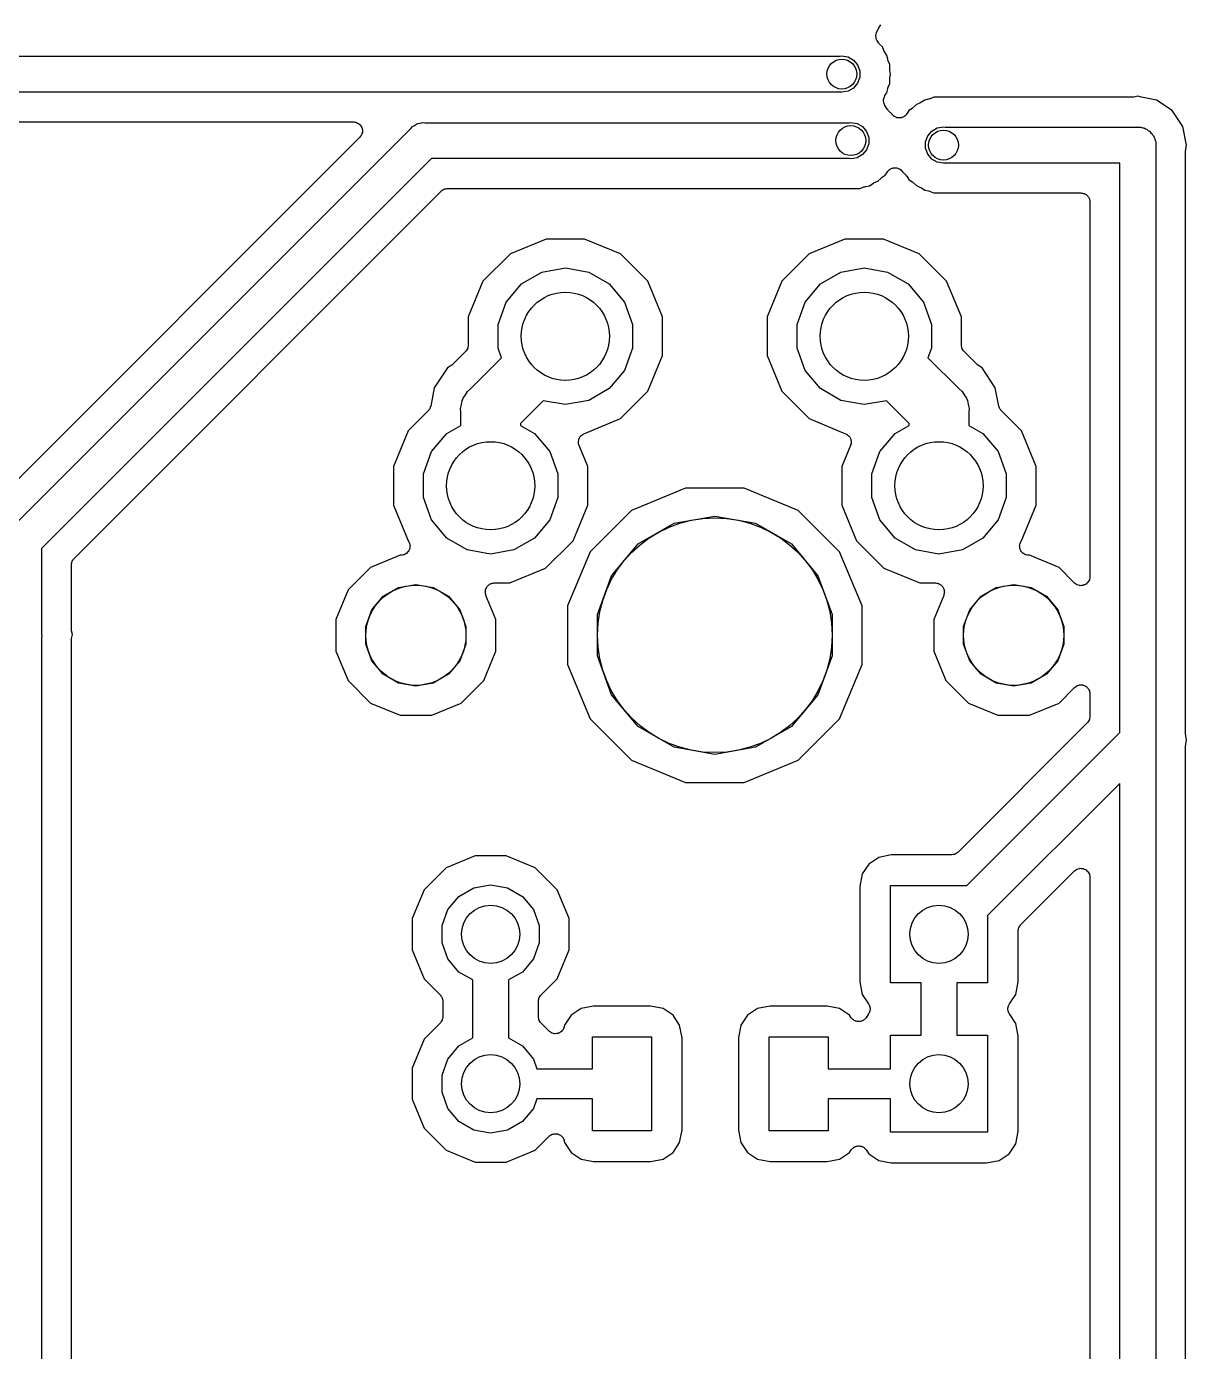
# Model space of a CAD drawing. Extents: x 24 to 196, y -189 to -31.
# Drawn here: x 136.89 to 156.61, y -76 to -53.48 of the extents above; entities that cross this region are included whole.
import ezdxf

# ---------------------------------------------------------------- set-up
doc = ezdxf.new("R2010")
doc.units = 0
doc.header["$MEASUREMENT"] = 0
doc.layers.add('BLACK', color=7, linetype='CONTINUOUS')

msp = doc.modelspace()

# ---------------------------------------------------------------- linework, layer by layer
at = {"layer": 'BLACK', "linetype": 'CONTINUOUS'}
for p, q in [((151.339, -53.5908), (151.362, -53.5357)), ((151.362, -53.5357), (151.37, -53.523)), ((151.37, -53.523), (151.376, -53.5093)), ((151.376, -53.5093), (151.413, -53.4539)), ((151.328, -53.6325), (151.334, -53.6118)), ((151.329, -53.6375), (151.328, -53.6325)), ((151.328, -53.6424), (151.329, -53.6375)), ((151.33, -53.6638), (151.328, -53.6424)), ((151.332, -53.6853), (151.33, -53.6638)), ((151.334, -53.6899), (151.332, -53.6853)), ((151.334, -53.6118), (151.339, -53.5908)), ((151.335, -53.6949), (151.334, -53.6899)), ((151.345, -53.714), (151.335, -53.6949)), ((151.353, -53.7338), (151.345, -53.714)), ((151.372, -53.7619), (151.353, -53.7338)), ((151.382, -53.7727), (151.372, -53.7619)), ((151.391, -53.785), (151.382, -53.7727)), ((151.438, -53.8321), (151.391, -53.785)), ((126.378, -53.9877), (150.722, -53.9877)), ((150.722, -53.9877), (150.749, -53.983)), ((150.749, -53.983), (150.776, -53.9877)), ((150.776, -53.9877), (150.855, -54.0017)), ((150.855, -54.0017), (150.948, -54.0554)), ((151.464, -53.8936), (151.438, -53.8321)), ((151.472, -53.9063), (151.464, -53.8936)), ((151.478, -53.92), (151.472, -53.9063)), ((151.515, -53.9754), (151.478, -53.92)), ((151.528, -54.0407), (151.515, -53.9754)), ((150.948, -54.0554), (151.017, -54.1377)), ((151.017, -54.1377), (151.054, -54.2388)), ((151.054, -54.2388), (151.054, -54.3462)), ((151.533, -54.0547), (151.528, -54.0407)), ((151.536, -54.0693), (151.533, -54.0547)), ((151.562, -54.1308), (151.536, -54.0693)), ((151.562, -54.1974), (151.562, -54.1308)), ((151.564, -54.2122), (151.562, -54.1974)), ((151.565, -54.2272), (151.564, -54.2122)), ((151.578, -54.2925), (151.565, -54.2272)), ((151.017, -54.4473), (150.948, -54.5296)), ((151.054, -54.3462), (151.017, -54.4473)), ((151.536, -54.5157), (151.562, -54.4542)), ((151.562, -54.3876), (151.564, -54.3728)), ((151.562, -54.4542), (151.562, -54.3876)), ((151.564, -54.3728), (151.565, -54.3578)), ((151.565, -54.3578), (151.578, -54.2925)), ((150.722, -54.5973), (126.491, -54.5973)), ((150.749, -54.602), (150.722, -54.5973)), ((150.785, -54.5956), (150.749, -54.602)), ((150.855, -54.5833), (150.785, -54.5956)), ((150.948, -54.5296), (150.855, -54.5833)), ((151.46, -54.7074), (151.467, -54.6922)), ((151.46, -54.7174), (151.46, -54.7074)), ((151.467, -54.6922), (151.472, -54.6762)), ((151.472, -54.6762), (151.478, -54.6681)), ((151.478, -54.6681), (151.482, -54.6589)), ((151.482, -54.6589), (151.515, -54.6096)), ((151.515, -54.6096), (151.528, -54.5443)), ((151.528, -54.5443), (151.533, -54.5303)), ((151.533, -54.5303), (151.536, -54.5157)), ((152.315, -54.6862), (152.253, -54.7117)), ((155.683, -54.6862), (152.315, -54.6862)), ((155.698, -54.6836), (155.683, -54.6862)), ((155.713, -54.6833), (155.698, -54.6836)), ((155.778, -54.6703), (155.713, -54.6833)), ((155.844, -54.6833), (155.778, -54.6703)), ((156.095, -54.7334), (155.844, -54.6833)), ((155.844, -54.6833), (155.844, -54.6833)), ((151.457, -54.727), (151.46, -54.7174)), ((151.458, -54.7436), (151.457, -54.727)), ((151.457, -54.7602), (151.458, -54.7436)), ((151.46, -54.7698), (151.457, -54.7602)), ((151.46, -54.7798), (151.46, -54.7698)), ((151.467, -54.7951), (151.46, -54.7798)), ((151.472, -54.811), (151.467, -54.7951)), ((151.478, -54.8191), (151.472, -54.811)), ((151.482, -54.8283), (151.478, -54.8191)), ((151.524, -54.8922), (151.482, -54.8283)), ((151.535, -54.903), (151.524, -54.8922)), ((151.543, -54.9153), (151.535, -54.903)), ((151.597, -54.9686), (151.543, -54.9153)), ((151.89, -54.913), (151.853, -54.9684)), ((151.946, -54.876), (151.89, -54.913)), ((151.956, -54.8656), (151.946, -54.876)), ((151.969, -54.857), (151.956, -54.8656)), ((152.016, -54.8099), (151.969, -54.857)), ((152.077, -54.7844), (152.016, -54.8099)), ((152.09, -54.7764), (152.077, -54.7844)), ((152.104, -54.7704), (152.09, -54.7764)), ((152.159, -54.7334), (152.104, -54.7704)), ((152.224, -54.7204), (152.159, -54.7334)), ((152.238, -54.7149), (152.224, -54.7204)), ((152.253, -54.7117), (152.238, -54.7149)), ((156.364, -54.913), (156.095, -54.7334)), ((156.544, -55.1819), (156.364, -54.913)), ((126.765, -55.1053), (142.45, -55.1053)), ((142.45, -55.1053), (142.469, -55.1088)), ((142.469, -55.1088), (142.489, -55.1105)), ((142.489, -55.1105), (142.495, -55.1133)), ((142.495, -55.1133), (142.502, -55.1145)), ((142.502, -55.1145), (142.519, -55.1244)), ((142.519, -55.1244), (142.537, -55.1329)), ((142.537, -55.1329), (142.542, -55.1376)), ((142.542, -55.1376), (142.548, -55.141)), ((142.548, -55.141), (142.561, -55.1562)), ((142.561, -55.1562), (142.575, -55.1703)), ((143.486, -55.1655), (143.519, -55.1423)), ((143.519, -55.1423), (143.532, -55.1388)), ((143.532, -55.1388), (143.544, -55.132)), ((143.544, -55.132), (143.584, -55.1249)), ((143.584, -55.1249), (143.623, -55.1145)), ((143.623, -55.1145), (143.663, -55.118)), ((143.663, -55.118), (150.875, -55.118)), ((150.875, -55.118), (150.901, -55.1133)), ((150.901, -55.1133), (150.928, -55.118)), ((150.928, -55.118), (151.007, -55.132)), ((151.007, -55.132), (151.1, -55.1857)), ((151.599, -54.9737), (151.597, -54.9686)), ((151.606, -54.9808), (151.599, -54.9737)), ((151.612, -54.9893), (151.606, -54.9808)), ((151.625, -54.9994), (151.612, -54.9893)), ((151.636, -55.0111), (151.625, -54.9994)), ((151.646, -55.0154), (151.636, -55.0111)), ((151.654, -55.0215), (151.646, -55.0154)), ((151.669, -55.0265), (151.654, -55.0215)), ((151.684, -55.0335), (151.669, -55.0265)), ((151.694, -55.0344), (151.684, -55.0335)), ((151.704, -55.0374), (151.694, -55.0344)), ((151.721, -55.0367), (151.704, -55.0374)), ((151.737, -55.0381), (151.721, -55.0367)), ((151.747, -55.0355), (151.737, -55.0381)), ((151.757, -55.0351), (151.747, -55.0355)), ((151.769, -55.03), (151.757, -55.0351)), ((151.772, -55.0287), (151.769, -55.03)), ((151.769, -55.03), (151.769, -55.03)), ((151.769, -55.03), (151.769, -55.03)), ((151.788, -55.0244), (151.772, -55.0287)), ((151.797, -55.0187), (151.788, -55.0244)), ((151.806, -55.0148), (151.797, -55.0187)), ((151.813, -55.0086), (151.806, -55.0148)), ((151.817, -55.0066), (151.813, -55.0086)), ((151.822, -55.0005), (151.817, -55.0066)), ((151.832, -54.9941), (151.822, -55.0005)), ((151.834, -54.9915), (151.832, -54.9941)), ((151.84, -54.9839), (151.834, -54.9915)), ((151.845, -54.9791), (151.84, -54.9839)), ((151.847, -54.9749), (151.845, -54.9791)), ((151.853, -54.9684), (151.847, -54.9749)), ((142.558, -55.3655), (136.335, -61.588)), ((136.636, -62.0051), (143.425, -55.2167)), ((142.569, -55.3492), (142.558, -55.3655)), ((142.582, -55.3339), (142.569, -55.3492)), ((142.575, -55.1703), (142.577, -55.1764)), ((142.577, -55.1764), (142.582, -55.1815)), ((142.582, -55.1815), (142.589, -55.2002)), ((142.584, -55.3276), (142.582, -55.3339)), ((142.588, -55.3221), (142.584, -55.3276)), ((142.593, -55.3029), (142.588, -55.3221)), ((142.589, -55.2002), (142.597, -55.2183)), ((142.6, -55.2842), (142.593, -55.3029)), ((142.597, -55.2183), (142.598, -55.2249)), ((142.598, -55.2249), (142.6, -55.2312)), ((142.6, -55.2312), (142.6, -55.2512)), ((142.6, -55.2512), (142.602, -55.271)), ((142.602, -55.271), (142.6, -55.2775)), ((142.6, -55.2775), (142.6, -55.2842)), ((143.425, -55.2167), (143.451, -55.1857)), ((143.451, -55.1857), (143.486, -55.1655)), ((151.1, -55.1857), (151.169, -55.268)), ((151.169, -55.268), (151.206, -55.3691)), ((151.206, -55.3691), (151.206, -55.4765)), ((152.171, -55.4453), (152.208, -55.3442)), ((152.208, -55.3442), (152.277, -55.2619)), ((152.277, -55.2619), (152.37, -55.2082)), ((152.37, -55.2082), (152.45, -55.1942)), ((152.45, -55.1942), (152.476, -55.1895)), ((152.476, -55.1895), (152.503, -55.1942)), ((152.503, -55.1942), (155.832, -55.1942)), ((155.832, -55.1942), (155.857, -55.2035)), ((155.857, -55.2035), (155.884, -55.2082)), ((155.884, -55.2082), (155.908, -55.2217)), ((155.908, -55.2217), (155.933, -55.231)), ((155.933, -55.231), (155.954, -55.2484)), ((155.954, -55.2484), (155.977, -55.2619)), ((155.977, -55.2619), (155.995, -55.2827)), ((155.995, -55.2827), (156.015, -55.3001)), ((156.015, -55.3001), (156.029, -55.3235)), ((156.029, -55.3235), (156.046, -55.3442)), ((156.046, -55.3442), (156.055, -55.3697)), ((156.055, -55.3697), (156.069, -55.3931)), ((156.607, -55.499), (156.544, -55.1819)), ((151.169, -55.5776), (151.1, -55.6599)), ((151.206, -55.4765), (151.169, -55.5776)), ((152.171, -55.5527), (152.171, -55.4453)), ((152.208, -55.6538), (152.171, -55.5527)), ((156.069, -55.3931), (156.074, -55.4198)), ((156.074, -55.4198), (156.083, -55.4453)), ((156.083, -55.4453), (156.083, -65.5949)), ((156.591, -55.5941), (156.594, -55.5793)), ((156.591, -65.5131), (156.591, -55.5941)), ((156.594, -55.5643), (156.607, -55.499)), ((156.594, -55.5793), (156.594, -55.5643)), ((143.776, -55.7276), (137.147, -62.3563)), ((150.875, -55.7276), (143.776, -55.7276)), ((150.901, -55.7323), (150.875, -55.7276)), ((150.947, -55.7242), (150.901, -55.7323)), ((151.007, -55.7136), (150.947, -55.7242)), ((151.1, -55.6599), (151.007, -55.7136)), ((152.277, -55.7361), (152.208, -55.6538)), ((152.37, -55.7898), (152.277, -55.7361)), ((152.41, -55.7968), (152.37, -55.7898)), ((152.476, -55.8085), (152.41, -55.7968)), ((152.503, -55.8038), (152.476, -55.8085)), ((155.473, -55.8038), (152.503, -55.8038)), ((155.473, -65.4819), (155.473, -55.8038)), ((151.409, -56.0648), (151.421, -56.0562)), ((151.421, -56.0562), (151.432, -56.0458)), ((151.432, -56.0458), (151.487, -56.0088)), ((151.487, -56.0088), (151.524, -55.9534)), ((151.524, -55.9534), (151.531, -55.9469)), ((151.531, -55.9469), (151.533, -55.9427)), ((151.533, -55.9427), (151.538, -55.9379)), ((151.538, -55.9379), (151.543, -55.9303)), ((151.543, -55.9303), (151.546, -55.9277)), ((151.546, -55.9277), (151.555, -55.9213)), ((151.555, -55.9213), (151.561, -55.9152)), ((151.561, -55.9152), (151.565, -55.9132)), ((151.565, -55.9132), (151.572, -55.907)), ((151.572, -55.907), (151.581, -55.9031)), ((151.581, -55.9031), (151.589, -55.8974)), ((151.589, -55.8974), (151.605, -55.8931)), ((151.605, -55.8931), (151.608, -55.8918)), ((151.608, -55.8918), (151.608, -55.8918)), ((151.608, -55.8918), (151.609, -55.8918)), ((151.609, -55.8918), (151.621, -55.8867)), ((151.621, -55.8867), (151.631, -55.8863)), ((151.631, -55.8863), (151.64, -55.8837)), ((151.64, -55.8837), (151.657, -55.8851)), ((151.657, -55.8851), (151.674, -55.8844)), ((151.674, -55.8844), (151.683, -55.8874)), ((151.683, -55.8874), (151.693, -55.8883)), ((151.693, -55.8883), (151.708, -55.8953)), ((151.708, -55.8953), (151.724, -55.9003)), ((151.724, -55.9003), (151.732, -55.9064)), ((151.732, -55.9064), (151.741, -55.9107)), ((151.741, -55.9107), (151.753, -55.9224)), ((151.753, -55.9224), (151.766, -55.9325)), ((151.766, -55.9325), (151.771, -55.941)), ((151.771, -55.941), (151.779, -55.9481)), ((151.779, -55.9481), (151.781, -55.9532)), ((151.781, -55.9532), (151.834, -56.0065)), ((151.834, -56.0065), (151.843, -56.0188)), ((151.843, -56.0188), (151.853, -56.0296)), ((151.853, -56.0296), (151.89, -56.085)), ((137.7, -62.522), (143.942, -56.2802)), ((143.942, -56.2802), (143.947, -56.2764)), ((143.947, -56.2764), (143.952, -56.2713)), ((143.952, -56.2713), (143.969, -56.2613)), ((143.969, -56.2613), (143.985, -56.2499)), ((143.985, -56.2499), (143.992, -56.2481)), ((143.992, -56.2481), (143.997, -56.2448)), ((143.997, -56.2448), (144.017, -56.2413)), ((144.017, -56.2413), (144.036, -56.2362)), ((144.036, -56.2362), (144.043, -56.2368)), ((144.043, -56.2368), (144.049, -56.2356)), ((144.049, -56.2356), (151.063, -56.2356)), ((151.063, -56.2356), (151.125, -56.2101)), ((151.125, -56.2101), (151.139, -56.2069)), ((151.139, -56.2069), (151.153, -56.2014)), ((151.153, -56.2014), (151.219, -56.1884)), ((151.219, -56.1884), (151.274, -56.1514)), ((151.274, -56.1514), (151.288, -56.1454)), ((151.288, -56.1454), (151.3, -56.1374)), ((151.3, -56.1374), (151.362, -56.1119)), ((151.362, -56.1119), (151.409, -56.0648)), ((151.89, -56.085), (151.946, -56.122)), ((151.946, -56.122), (151.956, -56.1324)), ((151.956, -56.1324), (151.969, -56.141)), ((151.969, -56.141), (152.016, -56.1881)), ((152.016, -56.1881), (152.077, -56.2136)), ((152.077, -56.2136), (152.09, -56.2216)), ((152.09, -56.2216), (152.104, -56.2276)), ((152.104, -56.2276), (152.159, -56.2646)), ((152.159, -56.2646), (152.224, -56.2776)), ((152.224, -56.2776), (152.238, -56.2831)), ((152.238, -56.2831), (152.253, -56.2863)), ((152.253, -56.2863), (152.315, -56.3118)), ((152.315, -56.3118), (154.813, -56.3118)), ((154.813, -56.3118), (154.826, -56.3141)), ((154.826, -56.3141), (154.839, -56.3141)), ((154.839, -56.3141), (154.852, -56.3187)), ((154.852, -56.3187), (154.865, -56.321)), ((154.865, -56.321), (154.877, -56.3277)), ((154.877, -56.3277), (154.889, -56.3322)), ((154.889, -56.3322), (154.899, -56.3408)), ((154.899, -56.3408), (154.911, -56.3475)), ((154.911, -56.3475), (154.92, -56.3577)), ((154.92, -56.3577), (154.93, -56.3662)), ((154.93, -56.3662), (154.936, -56.3778)), ((154.936, -56.3778), (154.945, -56.388)), ((154.945, -56.388), (154.95, -56.4005)), ((154.95, -56.4005), (154.956, -56.4121)), ((154.956, -56.4121), (154.959, -56.4252)), ((154.959, -56.4252), (154.963, -56.4377)), ((154.963, -56.4377), (154.963, -56.4511)), ((154.963, -56.4511), (154.965, -56.4642)), ((154.965, -56.4642), (154.965, -62.8334)), ((145.722, -57.0967), (145.115, -57.348)), ((146.378, -57.0967), (145.722, -57.0967)), ((146.985, -57.348), (146.378, -57.0967)), ((150.802, -57.0967), (150.195, -57.348)), ((151.458, -57.0967), (150.802, -57.0967)), ((152.065, -57.348), (151.458, -57.0967)), ((145.115, -57.348), (144.65, -57.8124)), ((147.45, -57.8124), (146.985, -57.348)), ((150.195, -57.348), (149.73, -57.8124)), ((152.53, -57.8124), (152.065, -57.348)), ((145.653, -57.657), (146.05, -57.587)), ((146.05, -57.587), (146.447, -57.657)), ((150.733, -57.657), (151.13, -57.587)), ((151.13, -57.587), (151.527, -57.657)), ((144.65, -57.8124), (144.399, -58.4193)), ((145.045, -58.1673), (145.304, -57.8586)), ((145.304, -57.8586), (145.653, -57.657)), ((146.447, -57.657), (146.796, -57.8586)), ((146.796, -57.8586), (147.055, -58.1673)), ((147.701, -58.4193), (147.45, -57.8124)), ((149.73, -57.8124), (149.479, -58.4193)), ((150.125, -58.1673), (150.384, -57.8586)), ((150.384, -57.8586), (150.733, -57.657)), ((151.527, -57.657), (151.876, -57.8586)), ((151.876, -57.8586), (152.135, -58.1673)), ((152.781, -58.4193), (152.53, -57.8124)), ((144.907, -58.5461), (145.045, -58.1673)), ((147.055, -58.1673), (147.193, -58.5461)), ((149.987, -58.5461), (150.125, -58.1673)), ((152.135, -58.1673), (152.273, -58.5461)), ((144.399, -58.4193), (144.399, -58.8987)), ((147.701, -59.0761), (147.701, -58.4193)), ((149.479, -58.4193), (149.479, -59.0761)), ((152.781, -58.8987), (152.781, -58.4193)), ((144.907, -58.9492), (144.907, -58.5461)), ((147.193, -58.5461), (147.193, -58.9492)), ((149.987, -58.9492), (149.987, -58.5461)), ((152.273, -58.5461), (152.273, -58.9492)), ((144.373, -58.9794), (144.363, -58.9967)), ((144.385, -58.9631), (144.373, -58.9794)), ((144.386, -58.9566), (144.385, -58.9631)), ((144.39, -58.9508), (144.386, -58.9566)), ((144.393, -58.9312), (144.39, -58.9508)), ((144.398, -58.912), (144.393, -58.9312)), ((144.399, -58.8987), (144.398, -58.9053)), ((144.398, -58.9053), (144.398, -58.912)), ((144.967, -59.1127), (144.907, -58.9492)), ((147.193, -58.9492), (147.055, -59.328)), ((150.125, -59.328), (149.987, -58.9492)), ((152.273, -58.9492), (152.213, -59.1127)), ((152.782, -58.9053), (152.781, -58.8987)), ((152.782, -58.912), (152.782, -58.9053)), ((152.787, -58.9312), (152.782, -58.912)), ((152.79, -58.9508), (152.787, -58.9312)), ((152.794, -58.9566), (152.79, -58.9508)), ((152.795, -58.9631), (152.794, -58.9566)), ((152.807, -58.9794), (152.795, -58.9631)), ((152.817, -58.9967), (152.807, -58.9794)), ((144.354, -59.0065), (144.143, -59.2179)), ((144.358, -59.001), (144.354, -59.0065)), ((144.363, -58.9967), (144.358, -59.001)), ((144.436, -59.6428), (144.967, -59.1127)), ((147.45, -59.6829), (147.701, -59.0761)), ((149.479, -59.0761), (149.73, -59.6829)), ((152.213, -59.1127), (152.744, -59.6428)), ((152.822, -59.001), (152.817, -58.9967)), ((152.826, -59.0065), (152.822, -59.001)), ((153.037, -59.2179), (152.826, -59.0065)), ((144.048, -59.2852), (143.823, -59.6212)), ((144.12, -59.2368), (144.048, -59.2852)), ((144.131, -59.2265), (144.12, -59.2368)), ((144.143, -59.2179), (144.131, -59.2265)), ((147.055, -59.328), (146.796, -59.6368)), ((150.384, -59.6368), (150.125, -59.328)), ((153.049, -59.2265), (153.037, -59.2179)), ((153.06, -59.2368), (153.049, -59.2265)), ((153.132, -59.2852), (153.06, -59.2368)), ((153.357, -59.6212), (153.132, -59.2852)), ((143.823, -59.6212), (143.761, -59.9323)), ((144.385, -59.6861), (144.436, -59.6428)), ((146.796, -59.6368), (146.447, -59.8383)), ((150.733, -59.8383), (150.384, -59.6368)), ((152.744, -59.6428), (152.795, -59.6861)), ((153.419, -59.9323), (153.357, -59.6212)), ((144.284, -59.9076), (144.295, -59.8412)), ((144.295, -59.8412), (144.307, -59.8216)), ((144.307, -59.8216), (144.312, -59.7997)), ((144.312, -59.7997), (144.351, -59.7445)), ((144.351, -59.7445), (144.385, -59.6861)), ((145.674, -59.842), (145.288, -60.2281)), ((146.05, -59.9083), (145.674, -59.842)), ((146.447, -59.8383), (146.05, -59.9083)), ((146.985, -60.1473), (147.45, -59.6829)), ((149.73, -59.6829), (150.195, -60.1473)), ((151.13, -59.9083), (150.733, -59.8383)), ((151.506, -59.842), (151.13, -59.9083)), ((151.892, -60.2281), (151.506, -59.842)), ((152.795, -59.6861), (152.829, -59.7445)), ((152.829, -59.7445), (152.868, -59.7997)), ((152.868, -59.7997), (152.873, -59.8216)), ((152.873, -59.8216), (152.885, -59.8412)), ((152.885, -59.8412), (152.896, -59.9076)), ((143.719, -60.0142), (143.38, -60.3524)), ((143.728, -60.0009), (143.719, -60.0142)), ((143.729, -59.9991), (143.728, -60.0005)), ((143.728, -60.0005), (143.728, -60.0009)), ((143.741, -59.9855), (143.729, -59.9991)), ((143.744, -59.9777), (143.741, -59.9855)), ((143.749, -59.9708), (143.744, -59.9777)), ((143.752, -59.9597), (143.749, -59.9708)), ((143.755, -59.9547), (143.752, -59.9597)), ((143.756, -59.9466), (143.755, -59.9547)), ((143.76, -59.9362), (143.756, -59.9466)), ((143.761, -59.9323), (143.76, -59.9362)), ((144.266, -59.9727), (144.284, -59.9076)), ((144.272, -60.0398), (144.266, -59.9727)), ((144.272, -60.2611), (144.272, -60.0398)), ((152.896, -59.9076), (152.914, -59.9727)), ((152.914, -59.9727), (152.908, -60.0398)), ((152.908, -60.0398), (152.908, -60.2611)), ((153.42, -59.9362), (153.419, -59.9323)), ((153.424, -59.9466), (153.42, -59.9362)), ((153.425, -59.9547), (153.424, -59.9466)), ((153.428, -59.9597), (153.425, -59.9547)), ((153.431, -59.9708), (153.428, -59.9597)), ((153.436, -59.9777), (153.431, -59.9708)), ((153.439, -59.9855), (153.436, -59.9777)), ((153.451, -59.9991), (153.439, -59.9855)), ((153.452, -60.0005), (153.451, -59.9991)), ((153.452, -60.0009), (153.452, -60.0005)), ((153.461, -60.0142), (153.452, -60.0009)), ((153.8, -60.3524), (153.461, -60.0142)), ((144.034, -60.3986), (144.272, -60.2611)), ((145.288, -60.2281), (145.288, -60.2611)), ((145.288, -60.2611), (145.526, -60.3986)), ((146.366, -60.4038), (146.985, -60.1473)), ((150.195, -60.1473), (150.814, -60.4038)), ((151.654, -60.3986), (151.892, -60.2611)), ((151.892, -60.2611), (151.892, -60.2281)), ((152.908, -60.2611), (153.146, -60.3986)), ((143.38, -60.3524), (143.129, -60.9593)), ((143.775, -60.7073), (144.034, -60.3986)), ((145.526, -60.3986), (145.785, -60.7073)), ((146.272, -60.5513), (146.274, -60.5381)), ((146.275, -60.5643), (146.272, -60.5513)), ((146.273, -60.5247), (146.277, -60.512)), ((146.274, -60.5381), (146.273, -60.5247)), ((146.277, -60.512), (146.279, -60.4988)), ((146.279, -60.4988), (146.285, -60.487)), ((146.285, -60.487), (146.289, -60.4743)), ((146.289, -60.4743), (146.297, -60.4637)), ((146.297, -60.4637), (146.303, -60.4519)), ((146.303, -60.4519), (146.313, -60.4429)), ((146.313, -60.4429), (146.321, -60.4323)), ((146.321, -60.4323), (146.333, -60.4251)), ((146.333, -60.4251), (146.342, -60.4161)), ((146.342, -60.4161), (146.355, -60.411)), ((146.355, -60.411), (146.366, -60.4038)), ((150.814, -60.4038), (150.825, -60.411)), ((150.825, -60.411), (150.838, -60.4161)), ((150.838, -60.4161), (150.847, -60.4251)), ((150.847, -60.4251), (150.859, -60.4323)), ((150.859, -60.4323), (150.867, -60.4429)), ((150.867, -60.4429), (150.877, -60.4519)), ((150.877, -60.4519), (150.883, -60.4637)), ((150.883, -60.4637), (150.891, -60.4743)), ((150.891, -60.4743), (150.895, -60.487)), ((150.895, -60.487), (150.901, -60.4988)), ((150.901, -60.4988), (150.903, -60.512)), ((150.903, -60.512), (150.907, -60.5247)), ((150.908, -60.5513), (150.905, -60.5643)), ((150.907, -60.5247), (150.906, -60.5381)), ((150.906, -60.5381), (150.908, -60.5513)), ((151.395, -60.7073), (151.654, -60.3986)), ((153.146, -60.3986), (153.405, -60.7073)), ((154.051, -60.9593), (153.8, -60.3524)), ((143.637, -61.0861), (143.775, -60.7073)), ((145.785, -60.7073), (145.923, -61.0861)), ((146.275, -60.5776), (146.275, -60.5643)), ((146.281, -60.5899), (146.275, -60.5776)), ((146.283, -60.603), (146.281, -60.5899)), ((146.431, -60.9593), (146.283, -60.603)), ((150.897, -60.603), (150.749, -60.9593)), ((150.899, -60.5899), (150.897, -60.603)), ((150.905, -60.5776), (150.899, -60.5899)), ((150.905, -60.5643), (150.905, -60.5776)), ((151.257, -61.0861), (151.395, -60.7073)), ((153.405, -60.7073), (153.543, -61.0861)), ((143.129, -60.9593), (143.129, -61.6161)), ((146.431, -61.6161), (146.431, -60.9593)), ((150.749, -60.9593), (150.749, -61.6161)), ((154.051, -61.6161), (154.051, -60.9593)), ((143.637, -61.4892), (143.637, -61.0861)), ((145.923, -61.0861), (145.923, -61.4892)), ((151.257, -61.4892), (151.257, -61.0861)), ((153.543, -61.0861), (153.543, -61.4892)), ((148.092, -61.3258), (147.173, -61.7067)), ((149.088, -61.3258), (148.092, -61.3258)), ((150.007, -61.7067), (149.088, -61.3258)), ((143.129, -61.6161), (143.385, -62.2336)), ((143.775, -61.868), (143.637, -61.4892)), ((145.923, -61.4892), (145.785, -61.868)), ((146.18, -62.2229), (146.431, -61.6161)), ((150.749, -61.6161), (151, -62.2229)), ((151.395, -61.868), (151.257, -61.4892)), ((153.543, -61.4892), (153.405, -61.868)), ((153.795, -62.2336), (154.051, -61.6161)), ((144.034, -62.1768), (143.775, -61.868)), ((145.785, -61.868), (145.526, -62.1768)), ((147.173, -61.7067), (146.469, -62.4104)), ((147.898, -61.9251), (148.59, -61.803)), ((148.59, -61.803), (149.282, -61.9251)), ((150.711, -62.4104), (150.007, -61.7067)), ((151.654, -62.1768), (151.395, -61.868)), ((153.405, -61.868), (153.146, -62.1768)), ((147.289, -62.2767), (147.898, -61.9251)), ((149.282, -61.9251), (149.891, -62.2767)), ((137.147, -62.3563), (137.147, -63.8042)), ((143.385, -62.2336), (143.39, -62.2402)), ((143.39, -62.2402), (143.393, -62.2465)), ((143.393, -62.2465), (143.396, -62.252)), ((143.396, -62.252), (143.402, -62.2712)), ((143.406, -62.3558), (143.397, -62.3738)), ((143.402, -62.2712), (143.408, -62.2899)), ((143.408, -62.3428), (143.406, -62.3491)), ((143.406, -62.3491), (143.406, -62.3558)), ((143.408, -62.2899), (143.408, -62.2966)), ((143.408, -62.2966), (143.41, -62.3031)), ((143.41, -62.3031), (143.408, -62.3229)), ((143.408, -62.3229), (143.408, -62.3428)), ((144.383, -62.3783), (144.034, -62.1768)), ((145.526, -62.1768), (145.177, -62.3783)), ((145.715, -62.6873), (146.18, -62.2229)), ((146.837, -62.8153), (147.289, -62.2767)), ((149.891, -62.2767), (150.343, -62.8153)), ((151, -62.2229), (151.465, -62.6873)), ((152.003, -62.3783), (151.654, -62.1768)), ((153.146, -62.1768), (152.797, -62.3783)), ((153.77, -62.3031), (153.772, -62.2966)), ((153.772, -62.3229), (153.77, -62.3031)), ((153.772, -62.2899), (153.778, -62.2712)), ((153.772, -62.2966), (153.772, -62.2899)), ((153.772, -62.3428), (153.772, -62.3229)), ((153.774, -62.3491), (153.772, -62.3428)), ((153.774, -62.3558), (153.774, -62.3491)), ((153.783, -62.3738), (153.774, -62.3558)), ((153.778, -62.2712), (153.784, -62.252)), ((153.784, -62.252), (153.787, -62.2465)), ((153.787, -62.2465), (153.79, -62.2402)), ((153.79, -62.2402), (153.795, -62.2336)), ((137.661, -62.5973), (137.664, -62.5777)), ((137.664, -62.5777), (137.668, -62.5719)), ((137.668, -62.5719), (137.67, -62.5654)), ((137.67, -62.5654), (137.681, -62.5491)), ((137.681, -62.5491), (137.691, -62.5318)), ((137.691, -62.5318), (137.696, -62.5275)), ((137.696, -62.5275), (137.7, -62.522)), ((143.24, -62.4688), (142.74, -62.6756)), ((143.258, -62.4688), (143.24, -62.4688)), ((143.278, -62.4653), (143.258, -62.4688)), ((143.298, -62.4636), (143.278, -62.4653)), ((143.304, -62.4607), (143.298, -62.4636)), ((143.31, -62.4596), (143.304, -62.4607)), ((143.328, -62.4496), (143.31, -62.4596)), ((143.346, -62.4412), (143.328, -62.4496)), ((143.35, -62.4365), (143.346, -62.4412)), ((143.356, -62.4331), (143.35, -62.4365)), ((143.369, -62.4179), (143.356, -62.4331)), ((143.383, -62.4038), (143.369, -62.4179)), ((143.386, -62.3977), (143.383, -62.4038)), ((143.39, -62.3926), (143.386, -62.3977)), ((143.397, -62.3738), (143.39, -62.3926)), ((144.78, -62.4483), (144.383, -62.3783)), ((145.177, -62.3783), (144.78, -62.4483)), ((146.469, -62.4104), (146.088, -63.33)), ((151.092, -63.33), (150.711, -62.4104)), ((152.4, -62.4483), (152.003, -62.3783)), ((152.797, -62.3783), (152.4, -62.4483)), ((153.79, -62.3926), (153.783, -62.3738)), ((153.794, -62.3977), (153.79, -62.3926)), ((153.797, -62.4038), (153.794, -62.3977)), ((153.811, -62.4179), (153.797, -62.4038)), ((153.824, -62.4331), (153.811, -62.4179)), ((153.83, -62.4365), (153.824, -62.4331)), ((153.834, -62.4412), (153.83, -62.4365)), ((153.852, -62.4496), (153.834, -62.4412)), ((153.87, -62.4596), (153.852, -62.4496)), ((153.876, -62.4607), (153.87, -62.4596)), ((153.882, -62.4636), (153.876, -62.4607)), ((153.902, -62.4653), (153.882, -62.4636)), ((153.922, -62.4688), (153.902, -62.4653)), ((153.94, -62.4688), (153.922, -62.4688)), ((154.44, -62.6756), (153.94, -62.4688)), ((137.655, -62.6298), (137.656, -62.6232)), ((137.655, -63.7224), (137.655, -62.6298)), ((137.656, -62.6165), (137.661, -62.5973)), ((137.656, -62.6232), (137.656, -62.6165)), ((142.74, -62.6756), (142.358, -63.0579)), ((145.108, -62.9387), (145.715, -62.6873)), ((151.465, -62.6873), (152.072, -62.9387)), ((154.705, -62.9411), (154.44, -62.6756)), ((142.955, -63.1658), (143.214, -63.0157)), ((143.214, -63.0157), (143.51, -62.9636)), ((143.51, -62.9636), (143.806, -63.0157)), ((143.806, -63.0157), (144.065, -63.1658)), ((144.695, -63.0452), (144.703, -63.0305)), ((144.703, -63.0305), (144.709, -63.0149)), ((144.709, -63.0149), (144.715, -63.0072)), ((144.715, -63.0072), (144.72, -62.9983)), ((144.72, -62.9983), (144.732, -62.9871)), ((144.732, -62.9871), (144.743, -62.9743)), ((144.743, -62.9743), (144.751, -62.9693)), ((144.751, -62.9693), (144.759, -62.9625)), ((144.759, -62.9625), (144.774, -62.9562)), ((144.774, -62.9562), (144.789, -62.9479)), ((144.789, -62.9479), (144.798, -62.9461)), ((144.798, -62.9461), (144.808, -62.9423)), ((144.808, -62.9423), (144.824, -62.9415)), ((144.824, -62.9415), (144.841, -62.9387)), ((144.841, -62.9387), (145.108, -62.9387)), ((146.596, -63.4761), (146.837, -62.8153)), ((150.343, -62.8153), (150.584, -63.4761)), ((152.072, -62.9387), (152.339, -62.9387)), ((152.339, -62.9387), (152.356, -62.9415)), ((152.356, -62.9415), (152.372, -62.9423)), ((152.372, -62.9423), (152.382, -62.9461)), ((152.382, -62.9461), (152.391, -62.9479)), ((152.391, -62.9479), (152.406, -62.9562)), ((152.406, -62.9562), (152.421, -62.9625)), ((152.421, -62.9625), (152.429, -62.9693)), ((152.429, -62.9693), (152.437, -62.9743)), ((152.437, -62.9743), (152.448, -62.9871)), ((152.448, -62.9871), (152.46, -62.9983)), ((152.46, -62.9983), (152.465, -63.0072)), ((152.465, -63.0072), (152.471, -63.0149)), ((152.471, -63.0149), (152.477, -63.0305)), ((152.477, -63.0305), (152.485, -63.0452)), ((153.115, -63.1658), (153.374, -63.0157)), ((153.374, -63.0157), (153.67, -62.9636)), ((153.67, -62.9636), (153.966, -63.0157)), ((153.966, -63.0157), (154.225, -63.1658)), ((154.722, -62.9525), (154.705, -62.9411)), ((154.737, -62.9653), (154.722, -62.9525)), ((154.743, -62.9676), (154.737, -62.9653)), ((154.749, -62.9715), (154.743, -62.9676)), ((154.768, -62.9766), (154.749, -62.9715)), ((154.787, -62.9834), (154.768, -62.9766)), ((154.793, -62.9834), (154.787, -62.9834)), ((154.8, -62.9852), (154.793, -62.9834)), ((154.82, -62.9834), (154.8, -62.9852)), ((154.839, -62.9834), (154.82, -62.9834)), ((154.846, -62.9812), (154.839, -62.9834)), ((154.852, -62.9806), (154.846, -62.9812)), ((154.87, -62.9722), (154.852, -62.9806)), ((154.889, -62.9653), (154.87, -62.9722)), ((154.894, -62.961), (154.889, -62.9653)), ((154.9, -62.9582), (154.894, -62.961)), ((154.914, -62.9441), (154.9, -62.9582)), ((154.93, -62.9313), (154.914, -62.9441)), ((154.933, -62.9255), (154.93, -62.9313)), ((154.938, -62.9208), (154.933, -62.9255)), ((154.946, -62.9027), (154.938, -62.9208)), ((154.956, -62.8855), (154.946, -62.9027)), ((154.957, -62.8789), (154.956, -62.8855)), ((154.96, -62.8728), (154.957, -62.8789)), ((154.962, -62.853), (154.96, -62.8728)), ((154.965, -62.8334), (154.962, -62.853)), ((142.358, -63.0579), (142.151, -63.5574)), ((142.762, -63.3956), (142.955, -63.1658)), ((144.065, -63.1658), (144.258, -63.3956)), ((144.688, -63.0977), (144.691, -63.0812)), ((144.691, -63.1075), (144.688, -63.0977)), ((144.691, -63.0646), (144.694, -63.0552)), ((144.691, -63.0812), (144.691, -63.0646)), ((144.691, -63.1175), (144.691, -63.1075)), ((144.696, -63.1332), (144.691, -63.1175)), ((144.694, -63.0552), (144.695, -63.0452)), ((144.7, -63.1494), (144.696, -63.1332)), ((144.786, -63.358), (144.7, -63.1494)), ((152.48, -63.1494), (152.311, -63.5574)), ((152.484, -63.1332), (152.48, -63.1494)), ((152.489, -63.1175), (152.484, -63.1332)), ((152.485, -63.0452), (152.486, -63.0552)), ((152.486, -63.0552), (152.489, -63.0646)), ((152.489, -63.0646), (152.489, -63.0812)), ((152.489, -63.0812), (152.492, -63.0977)), ((152.492, -63.0977), (152.489, -63.1075)), ((152.489, -63.1075), (152.489, -63.1175)), ((152.922, -63.3956), (153.115, -63.1658)), ((154.225, -63.1658), (154.418, -63.3956)), ((142.659, -63.6776), (142.762, -63.3956)), ((144.258, -63.3956), (144.361, -63.6776)), ((144.869, -63.5574), (144.786, -63.358)), ((146.088, -63.33), (146.088, -64.3253)), ((146.596, -64.1792), (146.596, -63.4761)), ((150.584, -63.4761), (150.584, -64.1792)), ((151.092, -64.3253), (151.092, -63.33)), ((152.819, -63.6776), (152.922, -63.3956)), ((154.418, -63.3956), (154.521, -63.6776)), ((142.151, -63.5574), (142.151, -64.098)), ((142.659, -63.9777), (142.659, -63.6776)), ((144.361, -63.6776), (144.361, -63.9777)), ((144.869, -64.098), (144.869, -63.5574)), ((152.311, -63.5574), (152.311, -64.098)), ((152.819, -63.9777), (152.819, -63.6776)), ((154.521, -63.6776), (154.521, -63.9777)), ((137.147, -63.8042), (137.151, -63.8445)), ((137.151, -63.8445), (137.147, -63.8576)), ((137.147, -63.8576), (137.147, -82.8542)), ((137.658, -63.7372), (137.655, -63.7224)), ((137.655, -63.9126), (137.658, -63.8978)), ((137.655, -82.7724), (137.655, -63.9126)), ((137.658, -63.7522), (137.658, -63.7372)), ((137.671, -63.8175), (137.658, -63.7522)), ((137.658, -63.8828), (137.671, -63.8175)), ((137.658, -63.8978), (137.658, -63.8828)), ((142.151, -64.098), (142.358, -64.5974)), ((142.762, -64.2597), (142.659, -63.9777)), ((144.361, -63.9777), (144.258, -64.2597)), ((144.662, -64.5974), (144.869, -64.098)), ((152.311, -64.098), (152.518, -64.5974)), ((152.922, -64.2597), (152.819, -63.9777)), ((154.521, -63.9777), (154.418, -64.2597)), ((142.955, -64.4895), (142.762, -64.2597)), ((144.258, -64.2597), (144.065, -64.4895)), ((146.088, -64.3253), (146.469, -65.2449)), ((146.837, -64.84), (146.596, -64.1792)), ((150.584, -64.1792), (150.343, -64.84)), ((150.711, -65.2449), (151.092, -64.3253)), ((153.115, -64.4895), (152.922, -64.2597)), ((154.418, -64.2597), (154.225, -64.4895)), ((142.358, -64.5974), (142.74, -64.9797)), ((143.214, -64.6396), (142.955, -64.4895)), ((144.065, -64.4895), (143.806, -64.6396)), ((144.28, -64.9797), (144.662, -64.5974)), ((152.518, -64.5974), (152.9, -64.9797)), ((153.374, -64.6396), (153.115, -64.4895)), ((154.225, -64.4895), (153.966, -64.6396)), ((143.51, -64.6917), (143.214, -64.6396)), ((143.806, -64.6396), (143.51, -64.6917)), ((153.67, -64.6917), (153.374, -64.6396)), ((153.966, -64.6396), (153.67, -64.6917)), ((154.44, -64.9797), (154.705, -64.7142)), ((154.705, -64.7142), (154.722, -64.7028)), ((154.722, -64.7028), (154.737, -64.69)), ((154.737, -64.69), (154.743, -64.6877)), ((154.743, -64.6877), (154.749, -64.6838)), ((154.749, -64.6838), (154.768, -64.6787)), ((154.768, -64.6787), (154.787, -64.6719)), ((154.787, -64.6719), (154.793, -64.6719)), ((154.793, -64.6719), (154.8, -64.6701)), ((154.8, -64.6701), (154.82, -64.6719)), ((154.82, -64.6719), (154.839, -64.6719)), ((154.839, -64.6719), (154.846, -64.6742)), ((154.846, -64.6742), (154.852, -64.6748)), ((154.852, -64.6748), (154.87, -64.6832)), ((154.87, -64.6832), (154.889, -64.69)), ((154.889, -64.69), (154.894, -64.6943)), ((154.894, -64.6943), (154.9, -64.6971)), ((154.9, -64.6971), (154.914, -64.7112)), ((154.914, -64.7112), (154.93, -64.724)), ((154.93, -64.724), (154.933, -64.7298)), ((154.933, -64.7298), (154.938, -64.7345)), ((154.938, -64.7345), (154.946, -64.7526)), ((154.946, -64.7526), (154.956, -64.7698)), ((154.956, -64.7698), (154.957, -64.7764)), ((154.957, -64.7764), (154.96, -64.7825)), ((154.96, -64.7825), (154.962, -64.8024)), ((154.962, -64.8024), (154.965, -64.822)), ((154.965, -64.822), (154.965, -65.2084)), ((142.74, -64.9797), (143.24, -65.1866)), ((143.78, -65.1866), (144.28, -64.9797)), ((147.289, -65.3786), (146.837, -64.84)), ((150.343, -64.84), (149.891, -65.3786)), ((152.9, -64.9797), (153.4, -65.1866)), ((153.94, -65.1866), (154.44, -64.9797)), ((143.24, -65.1866), (143.78, -65.1866)), ((146.469, -65.2449), (147.173, -65.9487)), ((150.007, -65.9487), (150.711, -65.2449)), ((153.4, -65.1866), (153.94, -65.1866)), ((154.94, -65.2891), (154.93, -65.3064)), ((154.951, -65.2728), (154.94, -65.2891)), ((154.953, -65.2663), (154.951, -65.2728)), ((154.956, -65.2605), (154.953, -65.2663)), ((154.96, -65.2409), (154.956, -65.2605)), ((154.965, -65.2217), (154.96, -65.2409)), ((154.965, -65.2084), (154.964, -65.215)), ((154.964, -65.215), (154.965, -65.2217)), ((147.898, -65.7302), (147.289, -65.3786)), ((149.891, -65.3786), (149.282, -65.7302)), ((154.921, -65.3162), (152.72, -67.5166)), ((152.873, -68.0822), (155.473, -65.4819)), ((154.925, -65.3107), (154.921, -65.3162)), ((154.93, -65.3064), (154.925, -65.3107)), ((156.594, -65.5279), (156.591, -65.5131)), ((148.59, -65.8523), (147.898, -65.7302)), ((149.282, -65.7302), (148.59, -65.8523)), ((156.083, -65.5949), (156.087, -65.6352)), ((156.087, -65.6352), (156.083, -65.6483)), ((156.083, -65.6483), (156.083, -84.6957)), ((156.591, -65.7033), (156.594, -65.6885)), ((156.591, -84.6139), (156.591, -65.7033)), ((156.594, -65.5429), (156.594, -65.5279)), ((156.607, -65.6082), (156.594, -65.5429)), ((156.594, -65.6735), (156.607, -65.6082)), ((156.594, -65.6885), (156.594, -65.6735)), ((147.173, -65.9487), (148.092, -66.3296)), ((149.088, -66.3296), (150.007, -65.9487)), ((148.092, -66.3296), (149.088, -66.3296)), ((155.473, -66.3441), (153.225, -68.592)), ((155.473, -84.5827), (155.473, -66.3441)), ((152.693, -67.5355), (152.677, -67.5469)), ((152.711, -67.5256), (152.693, -67.5355)), ((152.715, -67.5204), (152.711, -67.5256)), ((152.72, -67.5166), (152.715, -67.5204)), ((144.515, -67.5742), (144.025, -67.7772)), ((145.045, -67.5742), (144.515, -67.5742)), ((145.535, -67.7772), (145.045, -67.5742)), ((151.208, -67.7159), (151.096, -67.8839)), ((151.376, -67.6036), (151.208, -67.7159)), ((151.59, -67.5612), (151.376, -67.6036)), ((152.613, -67.5612), (151.59, -67.5612)), ((152.619, -67.5601), (152.613, -67.5612)), ((152.626, -67.5606), (152.619, -67.5601)), ((152.645, -67.5555), (152.626, -67.5606)), ((152.665, -67.552), (152.645, -67.5555)), ((152.671, -67.5487), (152.665, -67.552)), ((152.677, -67.5469), (152.671, -67.5487)), ((144.025, -67.7772), (143.65, -68.1523)), ((145.91, -68.1523), (145.535, -67.7772)), ((151.096, -67.8839), (151.054, -68.0972)), ((153.791, -68.7448), (154.705, -67.8306)), ((154.705, -67.8306), (154.722, -67.8192)), ((154.722, -67.8192), (154.737, -67.8064)), ((154.737, -67.8064), (154.743, -67.8041)), ((154.743, -67.8041), (154.749, -67.8003)), ((154.749, -67.8003), (154.768, -67.7951)), ((154.768, -67.7951), (154.787, -67.7883)), ((154.787, -67.7883), (154.793, -67.7883)), ((154.793, -67.7883), (154.8, -67.7866)), ((154.8, -67.7866), (154.82, -67.7883)), ((154.82, -67.7883), (154.839, -67.7883)), ((154.839, -67.7883), (154.846, -67.7906)), ((154.846, -67.7906), (154.852, -67.7912)), ((154.852, -67.7912), (154.87, -67.7996)), ((154.87, -67.7996), (154.889, -67.8064)), ((154.889, -67.8064), (154.894, -67.8107)), ((154.894, -67.8107), (154.9, -67.8136)), ((154.9, -67.8136), (154.914, -67.8276)), ((154.914, -67.8276), (154.93, -67.8404)), ((154.93, -67.8404), (154.933, -67.8462)), ((154.933, -67.8462), (154.938, -67.851)), ((154.938, -67.851), (154.946, -67.869)), ((154.946, -67.869), (154.956, -67.8863)), ((154.956, -67.8863), (154.957, -67.8929)), ((154.957, -67.8929), (154.96, -67.899)), ((154.96, -67.899), (154.962, -67.9188)), ((154.962, -67.9188), (154.965, -67.9384)), ((154.965, -67.9384), (154.965, -81.8834)), ((143.65, -68.1523), (143.446, -68.6424)), ((144.241, -68.2655), (144.493, -68.12)), ((144.493, -68.12), (144.78, -68.0694)), ((144.78, -68.0694), (145.067, -68.12)), ((145.067, -68.12), (145.319, -68.2655)), ((146.113, -68.6424), (145.91, -68.1523)), ((151.054, -68.0972), (151.054, -69.7181)), ((151.575, -69.7332), (151.575, -68.0822)), ((151.575, -68.0822), (152.873, -68.0822)), ((144.054, -68.4885), (144.241, -68.2655)), ((145.319, -68.2655), (145.506, -68.4885)), ((143.446, -68.6424), (143.446, -69.1729)), ((143.954, -68.7621), (144.054, -68.4885)), ((145.506, -68.4885), (145.606, -68.7621)), ((146.113, -69.1729), (146.113, -68.6424)), ((153.225, -68.592), (153.225, -69.7332)), ((143.954, -69.0532), (143.954, -68.7621)), ((145.606, -68.7621), (145.606, -69.0532)), ((153.746, -68.8526), (153.748, -68.846)), ((153.746, -69.7181), (153.746, -68.8526)), ((153.747, -68.8393), (153.752, -68.82)), ((153.748, -68.846), (153.747, -68.8393)), ((153.752, -68.82), (153.756, -68.8004)), ((153.756, -68.8004), (153.759, -68.7946)), ((153.759, -68.7946), (153.761, -68.7882)), ((153.761, -68.7882), (153.772, -68.7718)), ((153.772, -68.7718), (153.782, -68.7546)), ((153.782, -68.7546), (153.787, -68.7503)), ((153.787, -68.7503), (153.791, -68.7448)), ((144.054, -69.3268), (143.954, -69.0532)), ((145.606, -69.0532), (145.506, -69.3268)), ((143.446, -69.1729), (143.65, -69.663)), ((144.241, -69.5498), (144.054, -69.3268)), ((145.506, -69.3268), (145.319, -69.5498)), ((145.91, -69.663), (146.113, -69.1729)), ((144.475, -69.6849), (144.241, -69.5498)), ((145.319, -69.5498), (145.085, -69.6849)), ((143.65, -69.663), (143.923, -69.9361)), ((144.475, -70.6704), (144.475, -69.6849)), ((145.085, -69.6849), (145.085, -70.6704)), ((145.637, -69.9361), (145.91, -69.663)), ((151.054, -69.7181), (151.096, -69.9314)), ((152.095, -69.7332), (151.575, -69.7332)), ((152.095, -70.6222), (152.095, -69.7332)), ((153.225, -69.7332), (152.705, -69.7332)), ((152.705, -69.7332), (152.705, -70.6222)), ((153.704, -69.9314), (153.746, -69.7181)), ((143.923, -69.9361), (143.926, -69.9416)), ((143.926, -69.9416), (143.932, -69.9459)), ((143.932, -69.9459), (143.942, -69.9631)), ((143.942, -69.9631), (143.953, -69.9794)), ((143.953, -69.9794), (143.955, -69.9859)), ((143.955, -69.9859), (143.958, -69.9917)), ((143.958, -69.9917), (143.961, -70.0113)), ((143.961, -70.0113), (143.967, -70.0306)), ((145.593, -70.0306), (145.599, -70.0113)), ((145.599, -70.0113), (145.602, -69.9917)), ((145.602, -69.9917), (145.605, -69.9859)), ((145.605, -69.9859), (145.607, -69.9794)), ((145.607, -69.9794), (145.618, -69.9631)), ((145.618, -69.9631), (145.628, -69.9459)), ((145.628, -69.9459), (145.634, -69.9416)), ((145.634, -69.9416), (145.637, -69.9361)), ((151.096, -69.9314), (151.204, -70.093)), ((153.596, -70.093), (153.704, -69.9314)), ((143.967, -70.0306), (143.966, -70.0372)), ((143.966, -70.0372), (143.967, -70.0438)), ((143.967, -70.0438), (143.967, -70.3115)), ((145.594, -70.0372), (145.593, -70.0306)), ((145.593, -70.0438), (145.594, -70.0372)), ((145.593, -70.3115), (145.593, -70.0438)), ((146.316, -70.1717), (146.148, -70.284)), ((146.529, -70.1293), (146.316, -70.1717)), ((147.499, -70.1293), (146.529, -70.1293)), ((147.712, -70.1717), (147.499, -70.1293)), ((147.88, -70.284), (147.712, -70.1717)), ((149.316, -70.1717), (149.148, -70.284)), ((149.529, -70.1293), (149.316, -70.1717)), ((150.499, -70.1293), (149.529, -70.1293)), ((150.712, -70.1717), (150.499, -70.1293)), ((150.88, -70.284), (150.712, -70.1717)), ((151.204, -70.093), (151.208, -70.1022)), ((151.208, -70.1022), (151.214, -70.1103)), ((151.214, -70.1103), (151.219, -70.1262)), ((151.219, -70.2291), (151.214, -70.2451)), ((151.219, -70.1262), (151.225, -70.1414)), ((151.225, -70.2139), (151.219, -70.2291)), ((151.225, -70.1414), (151.226, -70.1514)), ((151.226, -70.2039), (151.225, -70.2139)), ((151.226, -70.1514), (151.229, -70.1611)), ((151.229, -70.1943), (151.226, -70.2039)), ((151.229, -70.1611), (151.228, -70.1777)), ((151.228, -70.1777), (151.229, -70.1943)), ((153.571, -70.1611), (153.574, -70.1514)), ((153.572, -70.1777), (153.571, -70.1611)), ((153.571, -70.1943), (153.572, -70.1777)), ((153.574, -70.2039), (153.571, -70.1943)), ((153.574, -70.1514), (153.575, -70.1414)), ((153.575, -70.2139), (153.574, -70.2039)), ((153.575, -70.1414), (153.581, -70.1262)), ((153.581, -70.2291), (153.575, -70.2139)), ((153.581, -70.1262), (153.586, -70.1103)), ((153.586, -70.2451), (153.581, -70.2291)), ((153.586, -70.1103), (153.592, -70.1022)), ((153.592, -70.1022), (153.596, -70.093)), ((143.923, -70.4192), (143.65, -70.6923)), ((143.926, -70.4137), (143.923, -70.4192)), ((143.932, -70.4094), (143.926, -70.4137)), ((143.941, -70.3922), (143.932, -70.4094)), ((143.953, -70.3759), (143.941, -70.3922)), ((143.955, -70.3694), (143.953, -70.3759)), ((143.958, -70.3636), (143.955, -70.3694)), ((143.961, -70.344), (143.958, -70.3636)), ((143.967, -70.3248), (143.961, -70.344)), ((143.967, -70.3115), (143.966, -70.3181)), ((143.966, -70.3181), (143.967, -70.3248)), ((145.594, -70.3181), (145.593, -70.3115)), ((145.593, -70.3248), (145.594, -70.3181)), ((145.599, -70.344), (145.593, -70.3248)), ((145.602, -70.3636), (145.599, -70.344)), ((145.605, -70.3694), (145.602, -70.3636)), ((145.607, -70.3759), (145.605, -70.3694)), ((145.618, -70.3922), (145.607, -70.3759)), ((145.628, -70.4094), (145.618, -70.3922)), ((145.634, -70.4137), (145.628, -70.4094)), ((145.637, -70.4192), (145.634, -70.4137)), ((145.773, -70.5549), (145.637, -70.4192)), ((146.035, -70.452), (146.03, -70.4769)), ((146.148, -70.284), (146.035, -70.452)), ((147.992, -70.452), (147.88, -70.284)), ((148.035, -70.6652), (147.992, -70.452)), ((149.035, -70.452), (148.993, -70.6652)), ((149.148, -70.284), (149.035, -70.452)), ((150.908, -70.3259), (150.88, -70.284)), ((150.92, -70.3379), (150.908, -70.3259)), ((150.929, -70.3513), (150.92, -70.3379)), ((150.938, -70.3569), (150.929, -70.3513)), ((150.945, -70.3641), (150.938, -70.3569)), ((150.96, -70.3715), (150.945, -70.3641)), ((150.973, -70.3807), (150.96, -70.3715)), ((150.983, -70.3831), (150.973, -70.3807)), ((150.992, -70.3875), (150.983, -70.3831)), ((151.009, -70.3893), (150.992, -70.3875)), ((151.025, -70.3933), (151.009, -70.3893)), ((151.035, -70.3922), (151.025, -70.3933)), ((151.045, -70.3933), (151.035, -70.3922)), ((151.061, -70.3893), (151.045, -70.3933)), ((151.077, -70.3875), (151.061, -70.3893)), ((151.086, -70.3831), (151.077, -70.3875)), ((151.096, -70.3807), (151.086, -70.3831)), ((151.11, -70.3715), (151.096, -70.3807)), ((151.125, -70.3641), (151.11, -70.3715)), ((151.132, -70.3569), (151.125, -70.3641)), ((151.14, -70.3513), (151.132, -70.3569)), ((151.15, -70.3379), (151.14, -70.3513)), ((151.161, -70.3259), (151.15, -70.3379)), ((151.204, -70.2623), (151.161, -70.3259)), ((151.208, -70.2531), (151.204, -70.2623)), ((151.214, -70.2451), (151.208, -70.2531)), ((153.592, -70.2532), (153.586, -70.2451)), ((153.596, -70.2623), (153.592, -70.2532)), ((153.704, -70.4239), (153.596, -70.2623)), ((153.746, -70.6372), (153.704, -70.4239)), ((143.65, -70.6923), (143.446, -71.1824)), ((144.241, -70.8055), (144.475, -70.6704)), ((145.085, -70.6704), (145.319, -70.8055)), ((145.777, -70.5578), (145.773, -70.5549)), ((145.78, -70.5617), (145.777, -70.5578)), ((145.799, -70.5729), (145.78, -70.5617)), ((145.816, -70.5853), (145.799, -70.5729)), ((145.821, -70.5866), (145.816, -70.5853)), ((145.826, -70.5892), (145.821, -70.5866)), ((145.847, -70.5934), (145.826, -70.5892)), ((145.868, -70.599), (145.847, -70.5934)), ((145.873, -70.5985), (145.868, -70.599)), ((145.878, -70.5995), (145.873, -70.5985)), ((145.899, -70.5962), (145.878, -70.5995)), ((145.92, -70.5943), (145.899, -70.5962)), ((145.925, -70.5922), (145.92, -70.5943)), ((145.93, -70.5914), (145.925, -70.5922)), ((145.949, -70.5811), (145.93, -70.5914)), ((145.968, -70.572), (145.949, -70.5811)), ((145.972, -70.5684), (145.968, -70.572)), ((145.976, -70.566), (145.972, -70.5684)), ((145.99, -70.5498), (145.976, -70.566)), ((146.006, -70.5345), (145.99, -70.5498)), ((146.008, -70.53), (146.006, -70.5345)), ((146.011, -70.5262), (146.008, -70.53)), ((146.019, -70.5061), (146.011, -70.5262)), ((146.028, -70.4866), (146.019, -70.5061)), ((146.029, -70.4816), (146.028, -70.4866)), ((146.03, -70.4769), (146.029, -70.4816)), ((146.514, -71.1937), (146.514, -70.6502)), ((146.514, -70.6502), (147.514, -70.6502)), ((147.514, -70.6502), (147.514, -72.2502)), ((148.035, -72.2352), (148.035, -70.6652)), ((148.993, -70.6652), (148.993, -72.2352)), ((149.514, -72.2502), (149.514, -70.6502)), ((149.514, -70.6502), (150.514, -70.6502)), ((150.514, -70.6502), (150.514, -71.1937)), ((151.575, -71.1937), (151.575, -70.6222)), ((151.575, -70.6222), (152.095, -70.6222)), ((152.705, -70.6222), (153.225, -70.6222)), ((153.225, -70.6222), (153.225, -72.2732)), ((153.746, -72.2581), (153.746, -70.6372)), ((144.054, -71.0285), (144.241, -70.8055)), ((145.319, -70.8055), (145.506, -71.0285)), ((143.954, -71.3021), (144.054, -71.0285)), ((145.506, -71.0285), (145.566, -71.1937)), ((143.446, -71.1824), (143.446, -71.7129)), ((143.954, -71.5932), (143.954, -71.3021)), ((145.566, -71.1937), (146.514, -71.1937)), ((150.514, -71.1937), (151.575, -71.1937)), ((144.054, -71.8668), (143.954, -71.5932)), ((143.446, -71.7129), (143.65, -72.203)), ((145.566, -71.7017), (145.506, -71.8668)), ((146.514, -71.7017), (145.566, -71.7017)), ((146.514, -72.2502), (146.514, -71.7017)), ((151.575, -71.7017), (150.514, -71.7017)), ((150.514, -71.7017), (150.514, -72.2502)), ((151.575, -72.2732), (151.575, -71.7017)), ((144.241, -72.0898), (144.054, -71.8668)), ((145.506, -71.8668), (145.319, -72.0898)), ((143.65, -72.203), (144.025, -72.5781)), ((144.493, -72.2353), (144.241, -72.0898)), ((144.78, -72.2859), (144.493, -72.2353)), ((145.067, -72.2353), (144.78, -72.2859)), ((145.319, -72.0898), (145.067, -72.2353)), ((147.514, -72.2502), (146.514, -72.2502)), ((147.992, -72.4484), (148.035, -72.2352)), ((148.993, -72.2352), (149.035, -72.4484)), ((150.514, -72.2502), (149.514, -72.2502)), ((153.704, -72.4714), (153.746, -72.2581)), ((145.535, -72.5781), (145.772, -72.3413)), ((145.772, -72.3413), (145.776, -72.3384)), ((145.776, -72.3384), (145.78, -72.3344)), ((145.78, -72.3344), (145.798, -72.3233)), ((145.798, -72.3233), (145.816, -72.3109)), ((145.816, -72.3109), (145.82, -72.3096)), ((145.82, -72.3096), (145.825, -72.307)), ((145.825, -72.307), (145.846, -72.3028)), ((145.846, -72.3028), (145.867, -72.2972)), ((145.867, -72.2972), (145.872, -72.2976)), ((145.872, -72.2976), (145.877, -72.2967)), ((145.877, -72.2967), (145.898, -72.2999)), ((145.898, -72.2999), (145.919, -72.3018)), ((145.919, -72.3018), (145.924, -72.304)), ((145.924, -72.304), (145.929, -72.3047)), ((145.929, -72.3047), (145.948, -72.3151)), ((145.948, -72.3151), (145.967, -72.3242)), ((145.967, -72.3242), (145.971, -72.3278)), ((145.971, -72.3278), (145.975, -72.3302)), ((145.975, -72.3302), (145.99, -72.3464)), ((145.99, -72.3464), (146.005, -72.3616)), ((146.005, -72.3616), (146.007, -72.3662)), ((146.007, -72.3662), (146.01, -72.37)), ((146.01, -72.37), (146.018, -72.3901)), ((146.018, -72.3901), (146.027, -72.4096)), ((146.027, -72.4096), (146.028, -72.4146)), ((146.028, -72.4146), (146.029, -72.4193)), ((146.029, -72.4193), (146.035, -72.4484)), ((146.035, -72.4484), (146.148, -72.6164)), ((147.88, -72.6164), (147.992, -72.4484)), ((149.035, -72.4484), (149.148, -72.6164)), ((153.225, -72.2732), (151.575, -72.2732)), ((153.592, -72.6394), (153.704, -72.4714)), ((144.025, -72.5781), (144.515, -72.7812)), ((145.045, -72.7812), (145.535, -72.5781)), ((146.148, -72.6164), (146.316, -72.7287)), ((147.712, -72.7287), (147.88, -72.6164)), ((149.148, -72.6164), (149.316, -72.7287)), ((150.712, -72.7287), (150.88, -72.6164)), ((150.88, -72.6164), (150.91, -72.572)), ((150.91, -72.572), (150.921, -72.56)), ((150.921, -72.56), (150.931, -72.5466)), ((150.931, -72.5466), (150.939, -72.541)), ((150.939, -72.541), (150.946, -72.5337)), ((150.946, -72.5337), (150.961, -72.5264)), ((150.961, -72.5264), (150.975, -72.5172)), ((150.975, -72.5172), (150.985, -72.5148)), ((150.985, -72.5148), (150.994, -72.5103)), ((150.994, -72.5103), (151.01, -72.5085)), ((151.01, -72.5085), (151.027, -72.5046)), ((151.027, -72.5046), (151.036, -72.5057)), ((151.036, -72.5057), (151.046, -72.5046)), ((151.046, -72.5046), (151.063, -72.5085)), ((151.063, -72.5085), (151.079, -72.5103)), ((151.079, -72.5103), (151.088, -72.5148)), ((151.088, -72.5148), (151.098, -72.5172)), ((151.098, -72.5172), (151.112, -72.5264)), ((151.112, -72.5264), (151.127, -72.5337)), ((151.127, -72.5337), (151.134, -72.541)), ((151.134, -72.541), (151.142, -72.5466)), ((151.142, -72.5466), (151.152, -72.56)), ((151.152, -72.56), (151.163, -72.572)), ((151.163, -72.572), (151.208, -72.6394)), ((151.208, -72.6394), (151.376, -72.7517)), ((153.424, -72.7517), (153.592, -72.6394)), ((144.515, -72.7812), (145.045, -72.7812)), ((146.316, -72.7287), (146.529, -72.7711)), ((146.529, -72.7711), (147.499, -72.7711)), ((147.499, -72.7711), (147.712, -72.7287)), ((149.316, -72.7287), (149.529, -72.7711)), ((149.529, -72.7711), (150.499, -72.7711)), ((150.499, -72.7711), (150.712, -72.7287)), ((151.376, -72.7517), (151.59, -72.7941)), ((151.59, -72.7941), (153.21, -72.7941)), ((153.21, -72.7941), (153.424, -72.7517))]:
    msp.add_line(p, q, dxfattribs=at)
at = {"layer": 'BLACK'}
for centre, radius in [((150.749, -54.2925), 0.254), ((150.901, -55.4228), 0.254), ((152.476, -55.499), 0.254), ((146.05, -58.7477), 0.7493), ((151.13, -58.7477), 0.7493), ((144.78, -61.2877), 0.7493), ((152.4, -61.2877), 0.7493), ((148.59, -63.8277), 1.9939), ((143.51, -63.8277), 0.8509), ((153.67, -63.8277), 0.8509), ((144.78, -68.9077), 0.4953), ((152.4, -68.9077), 0.4953), ((144.78, -71.4477), 0.4953), ((152.4, -71.4477), 0.4953)]:
    msp.add_circle(centre, radius, dxfattribs=at)

doc.saveas('drawing.dxf')
